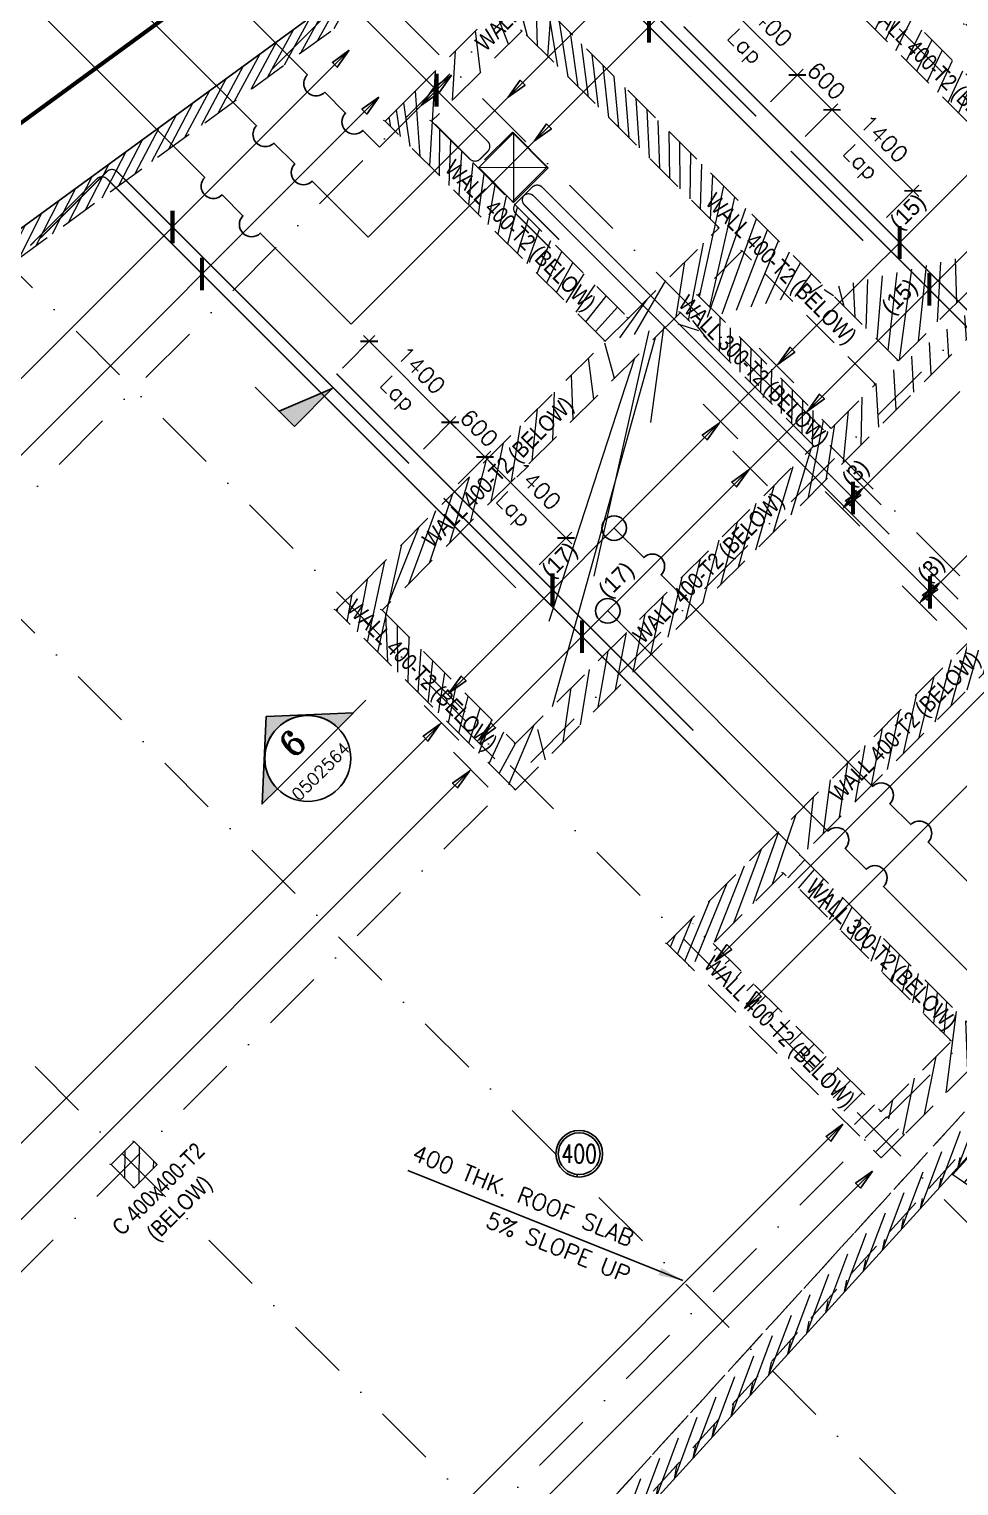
# Model space of a CAD drawing. Extents: x 660761725 to 1323371458, y 2734871439 to 5470067957.
# Drawn here: x 661783579 to 661794940, y 2735062219 to 2735080018 of the extents above; entities that cross this region are included whole.
import ezdxf
from ezdxf.enums import TextEntityAlignment as Align

# ---------------------------------------------------------------- set-up
doc = ezdxf.new("R2010")
doc.units = 0
for name, pattern in [('AXES', [1.95, 1.2, -0.25, 0.25, -0.25]), ('CENTER2', [28.575000000000003, 19.05, -3.175, 3.175, -3.175]), ('Hidden', [714.375, 476.25, -238.125]), ('sbp_axis_short', [10, 5, -2.5, 0, -2.5])]:
    doc.linetypes.add(name, pattern=pattern)
doc.layers.add('A-DETL', color=5, linetype='Continuous', lineweight=9, true_color=0x0000ff)
for name, color, linetype, lineweight in [('A-FLOR-PATT', 7, 'Continuous', 15), ('A-GENM', 7, 'Continuous', 9), ('A-ROOF', 7, 'Continuous', 15), ('A-WALL', 7, 'Continuous', 15), ('A-WALL-IDEN', 7, 'Continuous', 9), ('S-ARROW', 8, 'Continuous', 13), ('S-COLS-IDEN', 7, 'Continuous', 9), ('S-GRID', 7, 'Continuous', 9), ('S-MATCH LNE', 5, 'CENTER2', 40)]:
    doc.layers.add(name, color=color, linetype=linetype, lineweight=lineweight)
for name, color, linetype in [('S-AXIS', 20, 'AXES'), ('S-IDEN', 221, 'Continuous'), ('S-LEVEL', 3, 'Continuous'), ('S-RBAR-T16', 201, 'Continuous'), ('S-RBAR-T20', 10, 'Continuous'), ('S-RDIMO', 8, 'Continuous'), ('S-SCEL-INDT', 222, 'Continuous'), ('S-TXT', 3, 'Continuous')]:
    doc.layers.add(name, color=color, linetype=linetype)
doc.styles.add('08437-0000-2-020-000R-0511-00$0$ROMANS', font='ROMANS.shx', dxfattribs={"width": 0.75})
doc.styles.add('Arial Narrow_1', font='ARIALN.TTF', dxfattribs={"height": 199.9999999999998})
doc.styles.add('ROMANS', font='romans.shx')
doc.styles.add('ROMANT', font='romant')
doc.dimstyles.new('S-DIMI-100', dxfattribs={"dimscale": 100, "dimtxt": 2, "dimasz": 1.5, "dimexe": 1, "dimexo": 1, "dimgap": 1, "dimtad": 1, "dimdec": 0, "dimzin": 12, "dimdsep": 46, "dimtxsty": 'ROMANS', "dimblk": 'ARCHTICK', "dimcen": 0.09, "dimdle": 1, "dimclrd": 8, "dimclre": 8, "dimclrt": 4, "dimadec": 0, "dimazin": 3, "dimtfac": 1, "dimtdec": 0, "dimtix": 1, "dimtmove": 1, "dimatfit": 3, "dimtolj": 1, "dimtzin": 0, "dimarcsym": 0})
doc.dimstyles.new('S-DIMI-20', dxfattribs={"dimscale": 20, "dimtxt": 2, "dimasz": 1.5, "dimexe": 1, "dimexo": 1, "dimgap": 1, "dimtad": 1, "dimdec": 0, "dimzin": 12, "dimdsep": 46, "dimtxsty": 'ROMANS', "dimblk": 'ARCHTICK', "dimcen": 0.09, "dimdle": 1, "dimclrd": 8, "dimclre": 8, "dimclrt": 4, "dimadec": 0, "dimazin": 3, "dimtfac": 1, "dimtdec": 0, "dimtix": 1, "dimtmove": 1, "dimatfit": 3, "dimtolj": 1, "dimtzin": 0, "dimarcsym": 0})
pattern_1 = [(74.99999999999999, (0, 0), (-153.3407249233896, 41.08752341002518), [])]

# ---------------------------------------------------------------- blocks, each defined once
blk = doc.blocks.new('I am… All Range.')
at = {"layer": 'S-GRID', "color": 8, "linetype": 'sbp_axis_short', "lineweight": 13, "ltscale": 150}
for p, q in [((662618010.1861551, 2734519029.21969), (662684113.7569702, 2734585132.790505)), ((662671765.3411871, 2734584810.704287), (662694307.7183684, 2734562268.327105)), ((662668795.4927062, 2734581840.855805), (662691337.8698875, 2734559298.478624)), ((662622712.44625, 2734514326.959595), (662688816.0170653, 2734580430.53041)), ((662664888.7277402, 2734577934.090839), (662687431.1831487, 2734555391.635431)), ((662627061.1529542, 2734509978.252891), (662693164.7237693, 2734576081.823706)), ((662662792.38458, 2734575837.747679), (662685335.3221155, 2734553295.930852)), ((662660147.2208296, 2734573192.583929), (662682689.8586049, 2734550649.946153))]:
    blk.add_line(p, q, dxfattribs=at)
blk = doc.blocks.new('*U1141')
at = {"layer": 'S-SCEL-INDT'}
blk.add_line((-1.598034076772778e-05, -9.017526509425661), (-4.236298395894313e-05, 0), dxfattribs=at)
blk.add_lwpolyline([(-1.598034251388655e-05, -9.017526509426535), (-2.729673832266011e-05, -5.517526509764139), (8.74998401881464, -9.017498218424205), (-1.598034251388655e-05, -9.017526509426535)], dxfattribs=at)
blk.add_solid([(8.749984018815223, -9.017498218424496), (-1.598034076772778e-05, -9.017526509423043), (4.374978361036412, -7.267512364094754), (-2.729674239717861e-05, -5.517526509763265)], dxfattribs=at)
blk = doc.blocks.new('*U1143')
at = {"layer": 'S-SCEL-INDT'}
h = blk.add_hatch(color=256, dxfattribs=at)
edge = h.paths.add_edge_path()
edge.add_line((7.000001906104444, 2.263283386128023e-05), (10.50000190576247, 3.394924715394154e-05))
edge.add_line((10.50000190576247, 3.394924715394154e-05), (-2.921335544670001e-05, 9.624999999075953))
edge.add_line((-2.921335544670001e-05, 9.624999999075953), (-10.49999809220753, -3.394923260202631e-05))
edge.add_line((-10.49999809220753, -3.394923260202631e-05), (-6.999998092549504, -2.263281203340739e-05))
edge.add_arc((1.90677747013979e-06, 1.091277068709939e-11), 6.999999999363562, 0.00018525217620890544, 180.0001852521762, ccw=False)
at = {"layer": 'S-SCEL-INDT', "color": 2, "linetype": 'Continuous'}
blk.add_line((-6.999999999228748, 4.272327350918204e-05), (6.999999999228748, -4.272327350918204e-05), dxfattribs=at)
at = {"layer": 'S-SCEL-INDT'}
blk.add_line((13.40845287412958, 4.901550710201263e-05), (7.000001906104444, 2.263283386128023e-05), dxfattribs=at)
blk.add_lwpolyline([(7.000001906104444, 2.263283386128023e-05), (10.50000190576247, 3.394924715394154e-05), (-2.921335544670001e-05, 9.624999999075953), (-10.49999809220753, -3.394923260202631e-05), (-6.999998092549504, -2.263281203340739e-05, -0.9999999999999999)], format="xyb", close=True, dxfattribs=at)
for centre, radius in [((0, 0), 6.999999999370188), ((0, -1.906788384076208e-06), 6.99999999936)]:
    blk.add_circle(centre, radius, dxfattribs=at)
at = {"layer": 'S-SCEL-INDT', "linetype": 'Continuous', "style": 'ROMANT', "flags": 8}
for rotation, p in [(359.9998251523294, (-9.533905540592968e-07, 3.499999999687137)), (0.0001748476705820678, (9.533905540592968e-07, 3.499943417606119))]:
    blk.add_attdef('01', text='', height=4, rotation=rotation, dxfattribs=at).set_placement(p, align=Align.MIDDLE_CENTER)
at = {"layer": 'S-SCEL-INDT', "color": 3, "linetype": 'Continuous', "style": 'ROMANS', "flags": 8}
for rotation, p in [(359.9998251523294, (0, -2.974065839854546)), (0.0001748476705820678, (0, -2.97412474701559))]:
    blk.add_attdef('-', text='', height=2, rotation=rotation, dxfattribs=at).set_placement(p, align=Align.MIDDLE_CENTER)
blk = doc.blocks.new('I am… Limitless.')
at = {"layer": 'S-SCEL-INDT', "xscale": 75.00000000000088, "yscale": 75.00000000000088, "zscale": 75.00000000000088, "rotation": 45.05050549450826}
blk.add_blockref('*U1141', (662385171.0193509, 2734571946.78898), dxfattribs=at)
at = {"layer": 'S-TXT', "color": 134}
ref = blk.add_blockref('*U1143', (662385813.3527745, 2734567411.659418), dxfattribs=dict(at, xscale=75.00000000000001, yscale=75.00000000000001, zscale=75.00000000000001, rotation=44.94966640259396))
ref.add_attrib('-', '0502564', dxfattribs={"layer": 'S-SCEL-INDT', "color": 3, "linetype": 'Continuous', "height": 150, "rotation": 44.94984142316793, "style": 'ROMANS'}).set_placement((662385970.940936, 2734567253.794135), align=Align.MIDDLE_CENTER)
ref.add_attrib('01', '6', dxfattribs={"layer": 'S-SCEL-INDT', "linetype": 'Continuous', "height": 300.0000000000001, "rotation": 44.94984142316793, "style": 'ROMANT'}).set_placement((662385627.9034256, 2734567597.434984), align=Align.MIDDLE_CENTER)
blk = doc.blocks.new('*U89')
at = {"layer": 'S-IDEN', "color": 8}
for radius in [3.8, 3.4]:
    blk.add_circle((0, 0), radius, dxfattribs=at)
at = {"layer": 'S-IDEN', "color": 4, "style": '08437-0000-2-020-000R-0511-00$0$ROMANS', "width": 0.75, "flags": 8}
blk.add_attdef('100', text='', height=3, dxfattribs=at).set_placement((0, 0), align=Align.MIDDLE_CENTER)
blk = doc.blocks.new('_ARCHTICK')
at = {"color": 0, "linetype": 'ByBlock', "const_width": 0.15}
blk.add_lwpolyline([(-0.5, -0.5), (0.5, 0.5)], dxfattribs=at)
blk = doc.blocks.new('*D359')
at = {"layer": 'S-RBAR-T16', "color": 8, "lineweight": -2, "transparency": 16777216}
for p, q in [((661793063.6128436, 2735078705.795793), (661793461.411456, 2735079103.594137)), ((661794451.360641, 2735077972.22288), (661793319.9900997, 2735079103.594185)), ((661794053.5624108, 2735077715.846227), (661794451.3606887, 2735078113.644237))]:
    blk.add_line(p, q, dxfattribs=at)
at = {"layer": 'S-RBAR-T16', "color": 8, "lineweight": -2, "transparency": 16777216, "xscale": 150, "yscale": 150, "zscale": 150}
for p, rotation in [((661793390.700754, 2735079032.883483), 134.9999806814551), ((661794380.6499867, 2735078042.933582), 314.9999806814551)]:
    blk.add_blockref('_ARCHTICK', p, dxfattribs=dict(at, rotation=rotation))
at = {"layer": 'S-RBAR-T16', "color": 4, "transparency": 16777216, "char_height": 200, "attachment_point": 5, "rotation": 314.9999806814551, "style": 'ROMANS'}
for s, insert in [('\\A1;1400', (661794027.0967737, 2735078679.329841)), ('\\A1;Lap', (661793720.6837319, 2735078372.917006))]:
    blk.add_mtext(s, dxfattribs=dict(at, insert=insert))
blk = doc.blocks.new('*D360')
at = {"layer": 'S-RBAR-T16', "color": 8, "lineweight": -2, "transparency": 16777216}
for p, q in [((661791649.3993602, 2735080120.009289), (661792047.1980271, 2735080517.807688)), ((661793037.1470673, 2735079386.436576), (661791905.7766708, 2735080517.807735)), ((661792639.3487747, 2735079130.059861), (661793037.147115, 2735079527.857933))]:
    blk.add_line(p, q, dxfattribs=at)
at = {"layer": 'S-RBAR-T16', "color": 8, "lineweight": -2, "transparency": 16777216, "xscale": 150, "yscale": 150, "zscale": 150}
for p, rotation in [((661791976.4873252, 2735080447.097034), 134.9999806814551), ((661792966.436413, 2735079457.147278), 314.9999806814551)]:
    blk.add_blockref('_ARCHTICK', p, dxfattribs=dict(at, rotation=rotation))
at = {"layer": 'S-RBAR-T16', "color": 4, "transparency": 16777216, "char_height": 200, "attachment_point": 5, "rotation": 314.9999806814551, "style": 'ROMANS'}
for s, insert in [('\\A1;1400', (661792612.8832728, 2735080093.543464)), ('\\A1;Lap', (661792306.4702309, 2735079787.130629))]:
    blk.add_mtext(s, dxfattribs=dict(at, insert=insert))
blk = doc.blocks.new('*D361')
at = {"layer": 'S-RBAR-T16', "color": 8, "lineweight": -2, "transparency": 16777216}
for p, q in [((661792639.3487747, 2735079130.059861), (661793037.1473863, 2735079527.858204)), ((661792966.4366844, 2735079457.14755), (661792860.370703, 2735079563.213603)), ((661793390.7006096, 2735079032.883338), (661792966.4366844, 2735079457.14755)), ((661793063.6128436, 2735078705.795793), (661793461.4113115, 2735079103.593993)), ((661793390.7006096, 2735079032.883338), (661793496.766591, 2735078926.817286))]:
    blk.add_line(p, q, dxfattribs=at)
at = {"layer": 'S-RBAR-T16', "color": 8, "lineweight": -2, "transparency": 16777216, "xscale": 150, "yscale": 150, "zscale": 150}
for p, rotation in [((661792966.4366844, 2735079457.14755), 314.9999806814551), ((661793390.7006096, 2735079032.883338), 134.9999806814551)]:
    blk.add_blockref('_ARCHTICK', p, dxfattribs=dict(at, rotation=rotation))
at = {"layer": 'S-RBAR-T16', "color": 4, "transparency": 16777216, "insert": (661793319.9900504, 2735079386.436752), "char_height": 200, "attachment_point": 5, "rotation": 314.9999806814551, "style": 'ROMANS'}
blk.add_mtext('\\A1;600', dxfattribs=at)
blk = doc.blocks.new('*D377')
at = {"layer": 'S-RBAR-T16', "color": 8, "lineweight": -2, "transparency": 16777216}
for p, q in [((661788821.1236075, 2735074463.306557), (661789218.9222201, 2735074861.104901)), ((661790208.8714052, 2735073729.733645), (661789077.5008639, 2735074861.104949)), ((661789811.0731748, 2735073473.356991), (661790208.8714529, 2735073871.155001))]:
    blk.add_line(p, q, dxfattribs=at)
at = {"layer": 'S-RBAR-T16', "color": 8, "lineweight": -2, "transparency": 16777216, "xscale": 150, "yscale": 150, "zscale": 150}
for p, rotation in [((661789148.2115182, 2735074790.394247), 134.9999806814551), ((661790138.160751, 2735073800.444347), 314.9999806814551)]:
    blk.add_blockref('_ARCHTICK', p, dxfattribs=dict(at, rotation=rotation))
at = {"layer": 'S-RBAR-T16', "color": 4, "transparency": 16777216, "char_height": 200, "attachment_point": 5, "rotation": 314.9999806814551, "style": 'ROMANS'}
for s, insert in [('\\A1;1400', (661789784.6075383, 2735074436.840605)), ('\\A1;Lap', (661789478.1944965, 2735074130.42777))]:
    blk.add_mtext(s, dxfattribs=dict(at, insert=insert))
blk = doc.blocks.new('*D378')
at = {"layer": 'S-RBAR-T16', "color": 8, "lineweight": -2, "transparency": 16777216}
for p, q in [((661787406.9101238, 2735075877.520053), (661787804.7087903, 2735076275.318451)), ((661788794.6578305, 2735075143.94734), (661787663.2874341, 2735076275.318499)), ((661788396.8595386, 2735074887.570625), (661788794.6578782, 2735075285.368696))]:
    blk.add_line(p, q, dxfattribs=at)
at = {"layer": 'S-RBAR-T16', "color": 8, "lineweight": -2, "transparency": 16777216, "xscale": 150, "yscale": 150, "zscale": 150}
for p, rotation in [((661787733.9980884, 2735076204.607797), 134.9999806814551), ((661788723.9471762, 2735075214.658042), 314.9999806814551)]:
    blk.add_blockref('_ARCHTICK', p, dxfattribs=dict(at, rotation=rotation))
at = {"layer": 'S-RBAR-T16', "color": 4, "transparency": 16777216, "char_height": 200, "attachment_point": 5, "rotation": 314.9999806814551, "style": 'ROMANS'}
for s, insert in [('\\A1;1400', (661788370.394036, 2735075851.054228)), ('\\A1;Lap', (661788063.9809942, 2735075544.641393))]:
    blk.add_mtext(s, dxfattribs=dict(at, insert=insert))
blk = doc.blocks.new('*D379')
at = {"layer": 'S-RBAR-T16', "color": 8, "lineweight": -2, "transparency": 16777216}
for p, q in [((661788396.8595386, 2735074887.570625), (661788794.6581509, 2735075285.368969)), ((661788723.947449, 2735075214.658315), (661788617.8814676, 2735075320.724368)), ((661789148.2113742, 2735074790.394103), (661788723.947449, 2735075214.658315)), ((661788821.1236075, 2735074463.306557), (661789218.9220761, 2735074861.104757)), ((661789148.2113742, 2735074790.394103), (661789254.2773556, 2735074684.328051))]:
    blk.add_line(p, q, dxfattribs=at)
at = {"layer": 'S-RBAR-T16', "color": 8, "lineweight": -2, "transparency": 16777216, "xscale": 150, "yscale": 150, "zscale": 150}
for p, rotation in [((661788723.947449, 2735075214.658315), 314.9999806814551), ((661789148.2113742, 2735074790.394103), 134.9999806814551)]:
    blk.add_blockref('_ARCHTICK', p, dxfattribs=dict(at, rotation=rotation))
at = {"layer": 'S-RBAR-T16', "color": 4, "transparency": 16777216, "insert": (661789077.5008152, 2735075143.947517), "char_height": 200, "attachment_point": 5, "rotation": 314.9999806814551, "style": 'ROMANS'}
blk.add_mtext('\\A1;600', dxfattribs=at)
blk = doc.blocks.new('CADF_02')
at = {"color": 0}
blk.add_lwpolyline([(0, 0), (2.5, -0.4166666679084301), (2.5, 0.4166666679084301)], close=True, dxfattribs=at)
blk = doc.blocks.new('cadf_03')
at = {"color": 8}
blk.add_lwpolyline([(-3.725290298461914e-09, 2.99999999627471), (3.725290298461914e-09, -3.000000007450581)], dxfattribs=at)
blk.add_blockref('CADF_02', (0.2513523101806641, 0), dxfattribs=at)
blk = doc.blocks.new('cadf_04')
at = {"color": 8, "const_width": 0.5000000000000002}
blk.add_lwpolyline([(1.414213560521603, 1.414213564246893), (-1.414213556796312, -1.414213556796312)], dxfattribs=at)
blk = doc.blocks.new('I am… Atomic.')
at = {"layer": 'A-FLOR-PATT', "transparency": 33554600}
h = blk.add_hatch(dxfattribs=at)
h.set_pattern_fill('ANSI31', color=8, scale=50, angle=30, style=0)
h.set_pattern_definition(pattern_1)
edge = h.paths.add_edge_path()
edge.add_line((662389967.6433319, 2734579123.010657), (662390007.8012236, 2734579503.468677))
edge.add_line((662342114.705975, 2734544592.546931), (662390007.8012234, 2734579503.468677))
edge.add_line((662363195.8073889, 2734559608.047176), (662389967.7690635, 2734579123.040917))
edge.add_line((662362417.6524743, 2734559040.823584), (662363719.8899552, 2734559990.06879))
edge.add_line((662346720.4841449, 2734547598.623516), (662362783.6519626, 2734559307.613063))
edge.add_line((662345821.5310795, 2734546943.346041), (662347578.010761, 2734548223.703842))
edge.add_line((662342292.6126368, 2734544370.997322), (662346307.4227723, 2734547297.529027))
edge.add_line((662325865.2845687, 2734528370.671522), (662342114.6925843, 2734544592.5523))
edge.add_line((662340490.7204528, 2734542572.157625), (662342149.9785906, 2734544228.604904))
edge.add_line((662339422.0417168, 2734541505.28928), (662341320.3495216, 2734543400.381265))
edge.add_line((662336597.6306283, 2734538685.662872), (662340136.8031961, 2734542218.839921))
edge.add_line((662332705.8949801, 2734534800.520002), (662336243.7133716, 2734538332.345168))
edge.add_line((662332253.0745114, 2734534348.466631), (662332782.9359009, 2734534877.430412))
edge.add_line((662326312.3910785, 2734528417.846987), (662332351.9776915, 2734534447.202265))
edge.add_line((662325865.2845687, 2734528370.671522), (662326312.3910785, 2734528417.846987))
h = blk.add_hatch(dxfattribs=at)
h.set_pattern_fill('ANSI31', color=8, scale=50, angle=30, style=0)
h.set_pattern_definition(pattern_1)
edge = h.paths.add_edge_path()
edge.add_line((662389967.6433319, 2734579123.010657), (662390007.8012236, 2734579503.468677))
edge.add_line((662390178.8400514, 2734578972.951882), (662393574.2351673, 2734576558.543434))
edge.add_line((662390389.9110394, 2734578822.862847), (662389967.7690635, 2734579123.040917))
edge.add_line((662401600.1085552, 2734571260.373601), (662390007.8012234, 2734579503.468677))
edge.add_line((662401045.2346829, 2734570742.112331), (662400996.5411683, 2734571280.666277))
edge.add_line((662400996.5411683, 2734571280.666277), (662391834.41239, 2734577795.702194))
edge.add_line((662401631.7932035, 2734570909.939), (662401600.1085552, 2734571260.373601))
edge.add_line((662398386.0115408, 2734568087.393885), (662401045.2346829, 2734570742.112331))
edge.add_line((662378065.801715, 2734545768.423274), (662383150.2610395, 2734551353.010825))
edge.add_line((662383150.2610395, 2734551353.010825), (662388234.7203641, 2734556937.598375))
edge.add_line((662388234.7203641, 2734556937.598375), (662393319.1796887, 2734562522.185926))
edge.add_line((662393319.1796887, 2734562522.185926), (662398403.6390133, 2734568106.773477))
edge.add_line((662377177.0145457, 2734544792.211362), (662378389.7704264, 2734546124.258873))
edge.add_line((662345219.5168241, 2734509691.243385), (662350637.7770958, 2734515642.46591))
edge.add_line((662350637.7770958, 2734515642.46591), (662356056.0373675, 2734521593.688435))
edge.add_line((662356056.0373675, 2734521593.688435), (662361474.2976393, 2734527544.91096))
edge.add_line((662361474.2976393, 2734527544.91096), (662366892.5579109, 2734533496.133485))
edge.add_line((662366892.5579109, 2734533496.133485), (662372310.8181826, 2734539447.35601))
edge.add_line((662372310.8181826, 2734539447.35601), (662377729.0784543, 2734545398.578536))
edge.add_line((662345267.5598451, 2734509156.384884), (662400082.3408674, 2734569362.972085))
edge.add_line((662401418.6805061, 2734570690.601139), (662400941.3227103, 2734570214.051982))
edge.add_line((662400082.3408674, 2734569362.972085), (662401631.7932035, 2734570909.939))
h = blk.add_hatch(dxfattribs=at)
h.set_pattern_fill('ANSI31', color=8, scale=50, angle=30, style=0)
h.set_pattern_definition(pattern_1)
h.paths.add_polyline_path([(662390598.7475477, 2734578465.579719), (662388715.9077953, 2734576585.929477), (662393033.5280749, 2734572268.306242), (662394916.3678274, 2734574147.956483)], flags=16)
h.paths.add_polyline_path([(662390839.3164489, 2734573896.731206), (662388432.7739979, 2734576303.275305), (662387325.0130155, 2734575197.390858), (662389731.5554665, 2734572790.846759)], flags=16)
h.paths.add_polyline_path([(662390368.5953544, 2734572861.041639), (662386723.2477131, 2734569221.869177), (662388351.2029004, 2734567593.912876), (662391996.5505418, 2734571233.085337)], flags=16)
edge = h.paths.add_edge_path()
edge.add_line((662387041.8903742, 2734575480.513693), (662390592.252198, 2734579033.96361))
edge.add_line((662390595.7468959, 2734579030.091289), (662391834.41239, 2734577795.702194))
edge.add_line((662387041.8903742, 2734575480.513693), (662386758.7565768, 2734575197.859521))
edge.add_line((662389448.4216691, 2734572508.192587), (662386758.7565768, 2734575197.859521))
edge.add_line((662388351.1917443, 2734567028.135869), (662386156.9912745, 2734569222.337841))
edge.add_line((662386156.9912745, 2734569222.337841), (662386440.1250719, 2734569504.992013))
edge.add_line((662386440.1250719, 2734569504.992013), (662389448.4216691, 2734572508.192587))
edge.add_line((662395199.4904686, 2734573864.833648), (662388634.3255417, 2734567310.790041))
edge.add_line((662388351.1917443, 2734567028.135869), (662388634.3255417, 2734567310.790041))
edge.add_line((662390580.9457026, 2734573073.032268), (662392208.9008899, 2734571445.075966))
edge.add_line((662392208.9008899, 2734571445.075966), (662392750.3942775, 2734571985.65207))
edge.add_line((662395199.4904686, 2734573864.833648), (662395482.624266, 2734574147.48782))
edge.add_line((662391834.41239, 2734577795.702194), (662395482.624266, 2734574147.48782))
edge.add_line((662392750.3942775, 2734571985.65207), (662391122.4390903, 2734573613.608371))
h = blk.add_hatch(dxfattribs=at)
h.set_pattern_fill('ANSI31', color=8, scale=50, angle=30, style=0)
h.set_pattern_definition(pattern_1)
h.paths.add_polyline_path([(662379129.8428366, 2734572854.771638), (662378841.1105785, 2734572643.884321), (662379625.867961, 2734571935.721013), (662379914.8579589, 2734572146.375746)])
h.paths.add_polyline_path([(662407967.0689715, 2734567385.984937), (662407536.2223183, 2734567816.83159), (662398987.1276885, 2734559064.274018), (662393889.4056096, 2734562560.874372), (662393685.5193458, 2734562336.933021), (662399210.0475222, 2734558547.58027)])
h = blk.add_hatch(dxfattribs=at)
h.set_pattern_fill('ANSI31', color=8, scale=50, angle=30, style=0)
h.set_pattern_definition(pattern_1)
h.paths.add_polyline_path([(662391838.9616344, 2734566220.785015), (662393891.6007832, 2734564168.144461), (662396404.4132351, 2734566676.700235), (662394351.7740862, 2734568729.340789)], flags=16)
h.paths.add_polyline_path([(662394564.1244342, 2734568941.331419), (662396616.7635832, 2734566888.690864), (662398315.5663675, 2734568584.615895), (662396262.9272186, 2734570637.256449)], flags=16)
edge = h.paths.add_edge_path()
edge.add_line((662390201.7467188, 2734565152.109394), (662395979.8045774, 2734570920.379284))
edge.add_line((662390201.7467188, 2734565152.109394), (662390484.86936, 2734564868.986558))
edge.add_line((662391626.6112863, 2734566008.794386), (662390484.86936, 2734564868.986558))
edge.add_line((662393679.2504352, 2734563956.153832), (662391626.6112863, 2734566008.794386))
edge.add_line((662392820.6423062, 2734563099.000176), (662393679.2504352, 2734563956.153832))
edge.add_line((662392820.6423062, 2734563099.000176), (662393103.7649475, 2734562815.877341))
edge.add_line((662393962.3730764, 2734563673.030997), (662393103.7649475, 2734562815.877341))
edge.add_line((662398403.6390133, 2734568106.773477), (662394174.7234246, 2734563885.021626))
edge.add_line((662394175.6151698, 2734563884.12988), (662393963.2648216, 2734563672.139251))
edge.add_line((662398596.61022, 2734568301.791482), (662398773.3078362, 2734568474.034104))
edge.add_line((662398882.7145513, 2734568583.255486), (662398773.3078362, 2734568474.034104))
edge.add_line((662396262.9383746, 2734571203.033456), (662398882.7145513, 2734568583.255486))
edge.add_line((662395979.8045774, 2734570920.379284), (662396262.9383746, 2734571203.033456))
edge.add_line((662398411.2648572, 2734568112.604423), (662398595.7218189, 2734568302.681889))
h = blk.add_hatch(dxfattribs=at)
h.set_pattern_fill('ANSI31', color=8, scale=50, angle=30, style=0)
h.set_pattern_definition(pattern_1)
edge = h.paths.add_edge_path()
edge.add_line((662345468.2720397, 2734510142.524049), (662345661.1307589, 2734509588.669044))
edge.add_line((662345219.5168241, 2734509691.243385), (662350637.7770958, 2734515642.46591))
edge.add_line((662350637.7770958, 2734515642.46591), (662356056.0373675, 2734521593.688435))
edge.add_line((662356056.0373675, 2734521593.688435), (662361474.2976393, 2734527544.91096))
edge.add_line((662361474.2976393, 2734527544.91096), (662366892.5579109, 2734533496.133485))
edge.add_line((662366892.5579109, 2734533496.133485), (662372310.8181826, 2734539447.35601))
edge.add_line((662372310.8181826, 2734539447.35601), (662377729.0784543, 2734545398.578536))
edge.add_line((662345267.5598451, 2734509156.384884), (662400082.3408674, 2734569362.972085))
h = blk.add_hatch(dxfattribs=at)
h.set_pattern_fill('ANSI31', color=8, scale=50, angle=30, style=0)
h.set_pattern_definition(pattern_1)
edge = h.paths.add_edge_path()
edge.add_line((662390201.7467185, 2734565152.109394), (662392820.3512313, 2734562533.503097))
edge.add_line((662390485.0693138, 2734565434.952043), (662393103.4337128, 2734562816.10604))
edge.add_line((662393103.4337127, 2734562816.10604), (662392820.3512312, 2734562533.503097))
h = blk.add_hatch(dxfattribs=at)
h.set_pattern_fill('ANSI31', color=8, scale=50, angle=30, style=0)
h.set_pattern_definition(pattern_1)
h.paths.add_polyline_path([(662383692.9491707, 2734562731.852351), (662383410.1576436, 2734562449.061046), (662383692.4810303, 2734562166.258439), (662383975.2725575, 2734562449.049744)])
at = {"layer": 'A-DETL', "color": 8, "linetype": 'Hidden', "lineweight": 9}
for p, q in [((662363195.8073889, 2734559608.047176), (662389967.7690635, 2734579123.040917)), ((662387041.8903742, 2734575480.513693), (662390389.9110394, 2734578822.862847)), ((662394916.3678274, 2734574147.956483), (662390598.7475477, 2734578465.579719)), ((662391834.41239, 2734577795.702194), (662395482.624266, 2734574147.48782)), ((662388715.9077953, 2734576585.929477), (662393033.5280749, 2734572268.306242)), ((662388432.7739979, 2734576303.275305), (662387325.0130155, 2734575197.390858)), ((662388432.7739979, 2734576303.275305), (662388411.8308041, 2734576311.666365)), ((662390839.3164489, 2734573896.731206), (662388432.7739979, 2734576303.275305)), ((662387041.8903742, 2734575480.513693), (662386758.7565768, 2734575197.859521)), ((662386758.7565768, 2734575197.859521), (662386737.8128828, 2734575206.250782)), ((662389448.4216691, 2734572508.192587), (662386758.7565768, 2734575197.859521)), ((662387325.0130155, 2734575197.390858), (662387304.0693852, 2734575205.782093)), ((662387325.0130155, 2734575197.390858), (662389731.5554665, 2734572790.846759)), ((662388311.1330523, 2734575061.079509), (662387886.9457616, 2734574636.892551)), ((662388322.3579613, 2734575049.835546), (662388311.1330523, 2734575061.079509)), ((662388327.2305962, 2734575054.629898), (662388311.1330523, 2734575061.079509)), ((662387886.9457616, 2734574636.892551), (662388310.4308417, 2734574212.68864)), ((662387886.9457616, 2734574636.892551), (662387902.5299001, 2734574630.64864)), ((662388310.4308417, 2734574212.68864), (662388315.4251586, 2734574217.682953)), ((662388327.0968033, 2734574206.011288), (662388310.4308417, 2734574212.68864)), ((662393033.5280749, 2734572268.306242), (662394916.3678274, 2734574147.956483)), ((662395199.4904686, 2734573864.833648), (662388634.3255417, 2734567310.790041)), ((662389731.5554665, 2734572790.846759), (662390839.3164489, 2734573896.731206)), ((662390839.3164489, 2734573896.731206), (662390818.3728489, 2734573905.122429)), ((662391122.4390903, 2734573613.608371), (662390580.9457026, 2734573073.032268)), ((662391101.4954424, 2734573621.999613), (662391122.4390903, 2734573613.608371)), ((662392750.3942775, 2734571985.65207), (662391122.4390903, 2734573613.608371)), ((662390560.0018413, 2734573081.423595), (662390580.9457026, 2734573073.032268)), ((662390580.9457026, 2734573073.032268), (662392208.9008899, 2734571445.075966)), ((662390368.5953544, 2734572861.041639), (662386723.2477131, 2734569221.869177)), ((662389731.5554665, 2734572790.846759), (662389710.6114299, 2734572799.238157)), ((662390368.5953544, 2734572861.041639), (662390347.6514096, 2734572869.433)), ((662391996.5505418, 2734571233.085337), (662390368.5953544, 2734572861.041639)), ((662386440.1250719, 2734569504.992013), (662389448.4216691, 2734572508.192587)), ((662389427.477521, 2734572516.58403), (662389448.4216691, 2734572508.192587)), ((662393033.5280749, 2734572268.306242), (662393012.5842638, 2734572276.697549)), ((662392729.4503548, 2734571994.043422), (662392750.3942775, 2734571985.65207)), ((662392208.9008899, 2734571445.075966), (662392750.3942775, 2734571985.65207)), ((662392208.9008899, 2734571445.075966), (662392187.9567537, 2734571453.467403)), ((662388351.2029004, 2734567593.912876), (662391996.5505418, 2734571233.085337)), ((662391975.606322, 2734571241.476808), (662391996.5505418, 2734571233.085337)), ((662390201.7467188, 2734565152.109394), (662395979.8045774, 2734570920.379284)), ((662386156.9912745, 2734569222.337841), (662386440.1250719, 2734569504.992013)), ((662386156.9912745, 2734569222.337841), (662386136.0458293, 2734569230.729803)), ((662388351.1917443, 2734567028.135869), (662386156.9912745, 2734569222.337841)), ((662386723.2477131, 2734569221.869177), (662386702.3023317, 2734569230.261114)), ((662386723.2477131, 2734569221.869177), (662388351.2029004, 2734567593.912876)), ((662394351.7740862, 2734568729.340789), (662391838.9616344, 2734566220.785015)), ((662399013.4511831, 2734568320.204953), (662345232.817815, 2734509249.488402)), ((662388330.2572441, 2734567602.304923), (662388351.2029004, 2734567593.912876)), ((662388351.1917443, 2734567028.135869), (662388634.3255417, 2734567310.790041)), ((662388330.2459286, 2734567036.527979), (662388351.1917443, 2734567028.135869)), ((662391818.0159849, 2734566229.177059), (662391838.9616344, 2734566220.785015)), ((662391838.9616344, 2734566220.785015), (662393891.6007832, 2734564168.144461)), ((662391626.6112863, 2734566008.794386), (662390767.9518421, 2734565151.589502)), ((662391626.6112863, 2734566008.794386), (662391605.6655532, 2734566017.186464)), ((662393679.2504352, 2734563956.153832), (662391626.6112863, 2734566008.794386)), ((662390180.8005835, 2734565160.501632), (662390201.7467188, 2734565152.109394)), ((662390201.7467188, 2734565152.109394), (662390484.86936, 2734564868.986558)), ((662390201.7467185, 2734565152.109394), (662392820.3512313, 2734562533.503097)), ((662390767.9518421, 2734565151.589502), (662392820.5909944, 2734563098.948952)), ((662390484.86936, 2734564868.986558), (662390463.9231769, 2734564877.378816)), ((662392820.6423062, 2734563099.000176), (662393679.2504352, 2734563956.153832)), ((662393679.2504352, 2734563956.153832), (662393658.3043555, 2734563964.546049)), ((662393962.3730764, 2734563673.030997), (662393103.7649475, 2734562815.877341)), ((662392799.6958882, 2734563107.392528), (662392820.6423062, 2734563099.000176)), ((662383672.3438892, 2734562740.108024), (662383692.9491707, 2734562731.852351)), ((662393103.4337127, 2734562816.10604), (662392820.3512312, 2734562533.503097)), ((662393103.7649475, 2734562815.877341), (662393082.8184817, 2734562824.269712)), ((662383692.9491707, 2734562731.852351), (662383410.1576436, 2734562449.061046)), ((662383975.2725575, 2734562449.049744), (662383692.9491707, 2734562731.852351)), ((662383389.2099802, 2734562457.453897), (662383410.1576436, 2734562449.061046)), ((662383410.1576436, 2734562449.061046), (662383692.4810303, 2734562166.258439)), ((662383692.4810303, 2734562166.258439), (662383975.2725575, 2734562449.049744)), ((662383975.1558458, 2734562449.096505), (662383955.4664828, 2734562456.985208)), ((662383672.3325738, 2734562174.33108), (662383692.3643185, 2734562166.3052))]:
    blk.add_line(p, q, dxfattribs=at)
at = {"layer": 'A-DETL', "color": 8, "linetype": 'Hidden', "lineweight": 9, "flags": 128}
blk.add_lwpolyline([(662378065.801715, 2734545768.423274), (662383150.2610395, 2734551353.010825), (662388234.7203641, 2734556937.598375), (662393319.1796887, 2734562522.185926), (662398403.6390133, 2734568106.773477)], dxfattribs=at)
at = {"layer": 'A-GENM', "color": 8}
for points in [[(662388327.2305962, 2734575054.629898), (662388327.2138625, 2734574205.964387)], [(662388751.914558, 2734574629.945645), (662387902.5299001, 2734574630.64864)]]:
    blk.add_lwpolyline(points, dxfattribs=at)
at = {"layer": 'A-ROOF', "color": 8, "lineweight": 13}
for p, q in [((662389680.6962347, 2734579264.969228), (662342118.9841868, 2734544586.677794)), ((662387902.5299001, 2734574630.64864), (662388327.2305962, 2734575054.629898)), ((662388734.6181326, 2734574636.875597), (662388322.392976, 2734575049.800472)), ((662388327.2305962, 2734575054.629898), (662388751.914558, 2734574629.945645)), ((662388327.2138621, 2734574205.964387), (662387902.5299001, 2734574630.64864)), ((662388315.4602314, 2734574217.718026), (662388734.6181326, 2734574636.875597)), ((662388751.914558, 2734574629.945645), (662388327.2138621, 2734574205.964387)), ((662388751.914558, 2734574629.945645), (662388734.6181326, 2734574636.875597)), ((662345267.5598451, 2734509156.384884), (662400082.3408674, 2734569362.972085))]:
    blk.add_line(p, q, dxfattribs=at)
blk.add_lwpolyline([(662393685.5193455, 2734562336.933021), (662399210.0475222, 2734558547.58027)], dxfattribs=at)
at = {"layer": 'A-WALL', "color": 8, "lineweight": 13}
blk.add_line((662342114.705975, 2734544592.546931), (662390007.8012234, 2734579503.468677), dxfattribs=at)
at = {"layer": 'S-MATCH LNE', "ltscale": 50, "const_width": 50}
blk.add_lwpolyline([(662361713.0110677, 2734560133.682059), (662392634.5624754, 2734582718.491432)], dxfattribs=at)
at = {"layer": 'S-LEVEL', "xscale": 74.99999999999999, "yscale": 75.00000001090066, "zscale": 74.99999999999999}
blk.add_blockref('*U89', (662389130.364601, 2734562581.519176), dxfattribs=at).add_auto_attribs({'100': '400'})
at = {"layer": 'A-WALL-IDEN', "color": 8, "char_height": 199.9999999999998, "width": 3070.463124999997, "attachment_point": 1, "style": 'Arial Narrow_1'}
for s, insert, rotation in [('WALL 400-T2 (BELOW)', (662387842.4212717, 2734576179.910843), 45.00000000000009), ('WALL 400-T2 (BELOW)', (662392766.9242504, 2734576699.614223), 314.99999999999983), ('WALL 400-T2 (BELOW)', (662387615.9619447, 2734574744.153378), 314.99999999999983), ('WALL 400-T2 (BELOW)', (662390801.6558517, 2734574337.389121), 315.0000000000053), ('WALL 300-T2 (BELOW)', (662390469.7319992, 2734573092.464851), 314.9999999999999), ('WALL 400-T2 (BELOW)', (662387194.9907339, 2734570112.629512), 45.00000000000009), ('WALL 400-T2 (BELOW)', (662389769.0815209, 2734568942.814299), 45.00000000000446), ('WALL 400-T2 (BELOW)', (662386411.9381038, 2734569372.084154), 314.9999999999998), ('WALL 400-T2 (BELOW)', (662392169.0698541, 2734567003.266433), 45.0000000000098), ('WALL 300-T2 (BELOW)', (662392029.3614719, 2734565957.669875), 314.9999999999999), ('WALL 400-T2 (BELOW)', (662390781.2279111, 2734565015.181716), 315.0000000000001)]:
    blk.add_mtext(s, dxfattribs=dict(at, insert=insert, rotation=rotation))
at = {"layer": 'S-COLS-IDEN', "color": 8, "char_height": 199.9999999999998, "attachment_point": 1, "rotation": 44.99999999999995, "style": 'Arial Narrow_1'}
for s, insert, width in [('C 400x400-T2', (662383401.9483792, 2734561708.303398), 1819.830624999998), ('(BELOW)', (662383822.8978848, 2734561642.822364), 1218.564999999999)]:
    blk.add_mtext(s, dxfattribs=dict(at, insert=insert, width=width))
at = {"layer": 'S-TXT', "char_height": 200, "attachment_point": 1, "rotation": 338.1823885034527, "style": 'ROMANS'}
for s, insert in [('400 THK. ROOF SLAB', (662387145.3363421, 2734562698.103019)), ('5% SLOPE UP', (662388045.1586019, 2734561878.251612))]:
    blk.add_mtext(s, dxfattribs=dict(at, insert=insert))
at = {"layer": 'S-ARROW'}
blk.add_leader([(662390394.9220443, 2734561031.426208), (662387036.7335539, 2734562375.803278)], dimstyle='S-DIMI-20', override={"dimasz": 15, "dimgap": 1, "dimtad": 0}, dxfattribs=at)

msp = doc.modelspace()

# ---------------------------------------------------------------- linework, layer by layer
at = {"layer": 'S-RBAR-T20', "linetype": 'Hidden', "const_width": 16}
for points in [[(661788439.1776402, 2735080890.852398), (661789314.764709, 2735081766.415273, -0.4142135623730951), (661789437.4477358, 2735081766.413578), (661793770.4028883, 2735077433.338685)], [(661788623.3156468, 2735081041.752406), (661789437.3844237, 2735081855.796993, -0.4142135623730951), (661789560.0674505, 2735081855.795298), (661792462.2086477, 2735078953.5739)], [(661786548.9965942, 2735079529.687675), (661787363.0532761, 2735080343.744356, -0.4142135623730951), (661787485.7363024, 2735080343.744356), (661789182.7556229, 2735078646.725035, -0.4142135623730951), (661789182.7556229, 2735078524.042008), (661789088.7104208, 2735078429.996806, -0.4142135623730951), (661788966.0273943, 2735078429.996806), (661788540.7026654, 2735078855.321535)], [(661783592.8269578, 2735077374.7862), (661784407.0604163, 2735078189.019659, -0.4142135623730951), (661784529.7434429, 2735078189.019659), (661789527.9602748, 2735073190.802826)], [(661783715.4655863, 2735077464.181707), (661784529.6990451, 2735078278.415166, -0.4142135623730951), (661784652.3820716, 2735078278.415166), (661788219.762614, 2735074711.034621)], [(661790056.8582418, 2735077444.898702), (661789631.53939, 2735077870.229308, -0.4142135623730951), (661789631.5410851, 2735077992.912335), (661789725.5875864, 2735078086.956237, -0.4142135623730951), (661789848.2706132, 2735078086.954543), (661794089.9572952, 2735073845.150642)], [(661789950.8572915, 2735077338.897758), (661789525.5384396, 2735077764.228364, -0.4142135623730951), (661789525.5401348, 2735077886.911391), (661789619.5866361, 2735077980.955294, -0.4142135623730951), (661789742.2696629, 2735077980.953598), (661795398.1515357, 2735072324.915427)]]:
    msp.add_lwpolyline(points, format="xyb", dxfattribs=at)
for points in [[(661791578.0399312, 2735080049.771929), (661795936.2267343, 2735075691.460662)], [(661792886.2340984, 2735078529.536787), (661797244.4209749, 2735074171.225448)], [(661787335.6043895, 2735075807.24314), (661791693.7911927, 2735071448.931874)], [(661788643.7985568, 2735074287.007998), (661793001.9854332, 2735069928.696659)]]:
    msp.add_lwpolyline(points, dxfattribs=at)
at = {"layer": 'S-RDIMO'}
for p, q in [((661792228.1802317, 2735081983.403845), (661789432.3851713, 2735079187.686043)), ((661792550.5310336, 2735081449.039311), (661789754.7359735, 2735078653.321509)), ((661769086.5838395, 2735061354.776738), (661787491.2995884, 2735079759.491408)), ((661788740.4605154, 2735079455.479871), (661788374.0007877, 2735079089.020143)), ((661787852.2868311, 2735079186.470031), (661769447.5716202, 2735060781.754823)), ((661789432.3851709, 2735079187.686043), (661787720.8966938, 2735077476.197666)), ((661788374.0007877, 2735079089.020143), (661787861.2002516, 2735078576.219637)), ((661789754.7359735, 2735078653.321509), (661787515.6593223, 2735076414.244989)), ((661795508.5542867, 2735078702.939144), (661792712.8388268, 2735075907.223849)), ((661795869.5516346, 2735078129.927872), (661793073.8361752, 2735075334.212576)), ((661791957.8798178, 2735068625.994494), (661799405.793944, 2735076074.072318)), ((661792712.8388268, 2735075907.223849), (661792028.1867203, 2735075222.571782)), ((661793777.4213802, 2735074418.247619), (661794950.0127926, 2735075590.838966)), ((661799766.75389, 2735075500.962812), (661792318.8278854, 2735068052.896869)), ((661792028.1867205, 2735075222.571782), (661788694.7553291, 2735071889.140586)), ((661793073.8361752, 2735075334.212576), (661792389.1840692, 2735074649.560511)), ((661792389.1840692, 2735074649.560511), (661789055.7526772, 2735071316.129314)), ((661793517.0305109, 2735074157.869154), (661793777.4213804, 2735074418.247619)), ((661794717.609808, 2735073266.028224), (661795447.6905239, 2735073996.091447)), ((661794457.231106, 2735073005.637528), (661794717.609808, 2735073266.028224)), ((661788616.5770352, 2735071543.050987), (661761924.8927772, 2735044851.368295)), ((661788977.5868919, 2735070970.027205), (661762285.5222929, 2735044278.724865)), ((661793523.2516251, 2735066636.397686), (661763526.6472238, 2735036639.795043)), ((661793884.178321, 2735066063.315761), (661763887.9654955, 2735036066.443646))]:
    msp.add_line(p, q, dxfattribs=at)
for points in [[(661787861.2002517, 2735078576.219637), (661787657.6844106, 2735078779.73549, -1), (661787445.5523825, 2735078991.86753), (661787190.6800596, 2735079246.739869, -1), (661786978.5480313, 2735079458.871909), (661779694.3856788, 2735086743.034689)], [(661787720.8966944, 2735077476.197666), (661787037.5216173, 2735078159.572783, -1), (661786825.3895892, 2735078371.704823), (661786570.5172907, 2735078626.577137, -1), (661786358.3852625, 2735078838.709177), (661779074.2229102, 2735086122.871955)], [(661787515.6593225, 2735076414.244989), (661786403.9266057, 2735077525.977771, -1), (661786191.7945776, 2735077738.109812), (661785936.9222606, 2735077992.982143, -1), (661785724.7902324, 2735078205.114184), (661778440.6278799, 2735085489.276962)], [(661790727.4921286, 2735073921.877266), (661791088.4304138, 2735073560.93896, -1), (661791300.5624421, 2735073348.80692), (661793884.5389107, 2735070764.830299, -1), (661794096.670939, 2735070552.698258), (661794351.5639894, 2735070297.805193, -1), (661794563.6960175, 2735070085.673152), (661806573.0005689, 2735058076.367896)], [(661790649.5999609, 2735072909.976504), (661793339.6484474, 2735070219.927859, -1), (661793551.7804756, 2735070007.795819), (661793806.672657, 2735069752.903623, -1), (661794018.8046852, 2735069540.771582), (661806028.1041021, 2735057531.47146)]]:
    msp.add_lwpolyline(points, format="xyb", dxfattribs=at)
for centre in [(661790727.4919522, 2735073921.877441), (661790649.599784, 2735072909.976679)]:
    msp.add_circle(centre, 150.000000263009, dxfattribs=at)

# ---------------------------------------------------------------- block references
at = {"layer": 'S-AXIS'}
for name, p in [('I am… All Range.', (-886040.414914608, 503695.4297404289)), ('I am… Atomic.', (-598829.7953836918, 503695.4297404289)), ('I am… Limitless.', (-598829.7953836918, 503695.4297404289))]:
    msp.add_blockref(name, p, dxfattribs=at)
at = {"layer": 'S-RDIMO'}
for name, p, xscale, yscale, zscale, rotation in [('cadf_04', (661791152.6335036, 2735080051.18041), 100, 100, 100, 224.9992083326302), ('CADF_02', (661787491.2995884, 2735079759.491408), 100, 100, 100, 224.9999983205379), ('cadf_04', (661788557.230651, 2735079272.250006), 100, 100, 100, 224.9999999813617), ('CADF_02', (661788740.4605154, 2735079455.479871), 100, 100, 100, 225.0000000093193), ('CADF_02', (661788374.0007877, 2735079089.020143), 100, 100, 100, 45.00000000931919), ('CADF_02', (661789432.3851718, 2735079187.686043), 100, 100, 100, 44.99920833995935), ('CADF_02', (661787852.2868308, 2735079186.47003), 100, 100, 100, 224.9999999953612), ('CADF_02', (661789754.7359737, 2735078653.32151), 100, 100, 100, 44.99920833018702), ('cadf_04', (661785331.3026453, 2735077599.494592), 100, 100, 100, 44.99999832249051), ('cadf_04', (661794216.6757855, 2735077411.060719), 100, 100, 100, 224.9999983130452), ('cadf_04', (661785692.2899506, 2735077026.47315), 100, 100, 100, 224.9999999955851), ('cadf_04', (661794577.6731335, 2735076838.049447), 100, 100, 100, 224.9999983191529), ('cadf_03', (661792712.8388268, 2735075907.223849), 100, 100, 100, 44.99999831304518), ('cadf_03', (661793073.8361752, 2735075334.212576), 100, 100, 100, 44.99999831915286), ('cadf_03', (661792028.1867203, 2735075222.571782), 100, 100, 100, 224.9999983228963), ('cadf_03', (661792389.1840692, 2735074649.560511), 100, 100, 100, 224.9999983239208), ('cadf_03', (661793517.0305109, 2735074157.869154), 100, 100, 100, 44.99999824913782), ('cadf_03', (661793777.4213802, 2735074418.247619), 100, 100, 100, 224.9999982491377), ('cadf_04', (661793647.1438649, 2735074287.97631), 99.99999999999996, 99.99999999999996, 99.99999999999996, 224.9999983191529), ('cadf_04', (661789974.1934965, 2735073168.578678), 100, 100, 100, 224.9999983228963), ('cadf_03', (661794457.2311058, 2735073005.637527), 100, 100, 100, 44.99999831186781), ('cadf_03', (661794717.609808, 2735073266.028224), 100, 100, 100, 224.9999983118678), ('cadf_04', (661794587.4204569, 2735073135.832876), 99.99999999999996, 99.99999999999996, 99.99999999999996, 224.9999983191529), ('cadf_04', (661790335.1908447, 2735072595.567407), 100, 100, 100, 224.9999983239208), ('cadf_03', (661788694.7553289, 2735071889.140585), 100, 100, 100, 44.99999832289635), ('cadf_03', (661788616.5770352, 2735071543.050987), 100, 100, 100, 224.9999983200687), ('cadf_03', (661789055.7526774, 2735071316.129314), 100, 100, 100, 44.99999832392088), ('cadf_03', (661788977.5868915, 2735070970.027205), 100, 100, 100, 224.9991818756796), ('CADF_02', (661791957.8798183, 2735068625.994495), 100, 100, 100, 45.00062964419015), ('CADF_02', (661792318.8278854, 2735068052.896869), 100, 100, 100, 45.00053825551264), ('CADF_02', (661793523.2516251, 2735066636.397686), 100, 100, 100, 224.9999983198109), ('CADF_02', (661793884.178321, 2735066063.315761), 100, 100, 100, 225.0006296473032)]:
    msp.add_blockref(name, p, dxfattribs=dict(at, xscale=xscale, yscale=yscale, zscale=zscale, rotation=rotation))

# ---------------------------------------------------------------- texts
for s, rotation, p in [('(15)', 44.99999831304518, (661794214.4661529, 2735077550.272439)), ('(15)', 44.99999831915286, (661794112.6490608, 2735076514.446753)), ('(3)', 44.99999823852655, (661793627.7733586, 2735074410.020963)), ('(17)', 44.99999832289635, (661789957.6834345, 2735073293.489969)), ('(17)', 44.9999983218718, (661790651.7576972, 2735073053.555593)), ('(3)', 44.99999830205304, (661794550.5170767, 2735073240.335873))]:
    msp.add_text(s, height=200, rotation=rotation, dxfattribs=at).set_placement(p)

# ---------------------------------------------------------------- dimensions: what is measured, and where the dimension line sits
at = {"layer": 'S-RBAR-T16'}
for base, p1, p2, picture, middle in [((661791976.4873252, 2735080447.097034), (661792568.6380726, 2735079059.349206), (661791578.6886581, 2735080049.298635), '*D360', (661792471.4618689, 2735079952.122156)), ((661793390.700754, 2735079032.883483), (661793982.8517087, 2735077645.135572), (661792992.9021417, 2735078635.085138), '*D359', (661793885.6753699, 2735078537.908532)), ((661787733.9980884, 2735076204.607797), (661788326.1488365, 2735074816.85997), (661787336.199422, 2735075806.809399), '*D378', (661788228.9726322, 2735075709.632919)), ((661789148.2115182, 2735074790.394247), (661789740.3624725, 2735073402.646337), (661788750.4129056, 2735074392.595902), '*D377', (661789643.1861345, 2735074295.419297))]:
    dim = msp.add_linear_dim(base=base, p1=p1, p2=p2, angle=314.9999806814551, text='<>\\XLap', dimstyle='S-DIMI-100', dxfattribs=at)
    dim.commit()
    dim.dimension.update_dxf_attribs({"geometry": picture, "text_midpoint": middle})
for base, p1, p2, picture, middle in [((661792966.4366844, 2735079457.14755), (661792992.9021417, 2735078635.085138), (661792568.6380726, 2735079059.349206), '*D361', (661793319.9900504, 2735079386.436752)), ((661788723.947449, 2735075214.658315), (661788750.4129056, 2735074392.595902), (661788326.1488365, 2735074816.85997), '*D379', (661789077.5008152, 2735075143.947517))]:
    dim = msp.add_linear_dim(base=base, p1=p1, p2=p2, angle=314.9999806814551, dimstyle='S-DIMI-100', dxfattribs=at)
    dim.commit()
    dim.dimension.update_dxf_attribs({"geometry": picture, "text_midpoint": middle})

doc.saveas('drawing.dxf')
